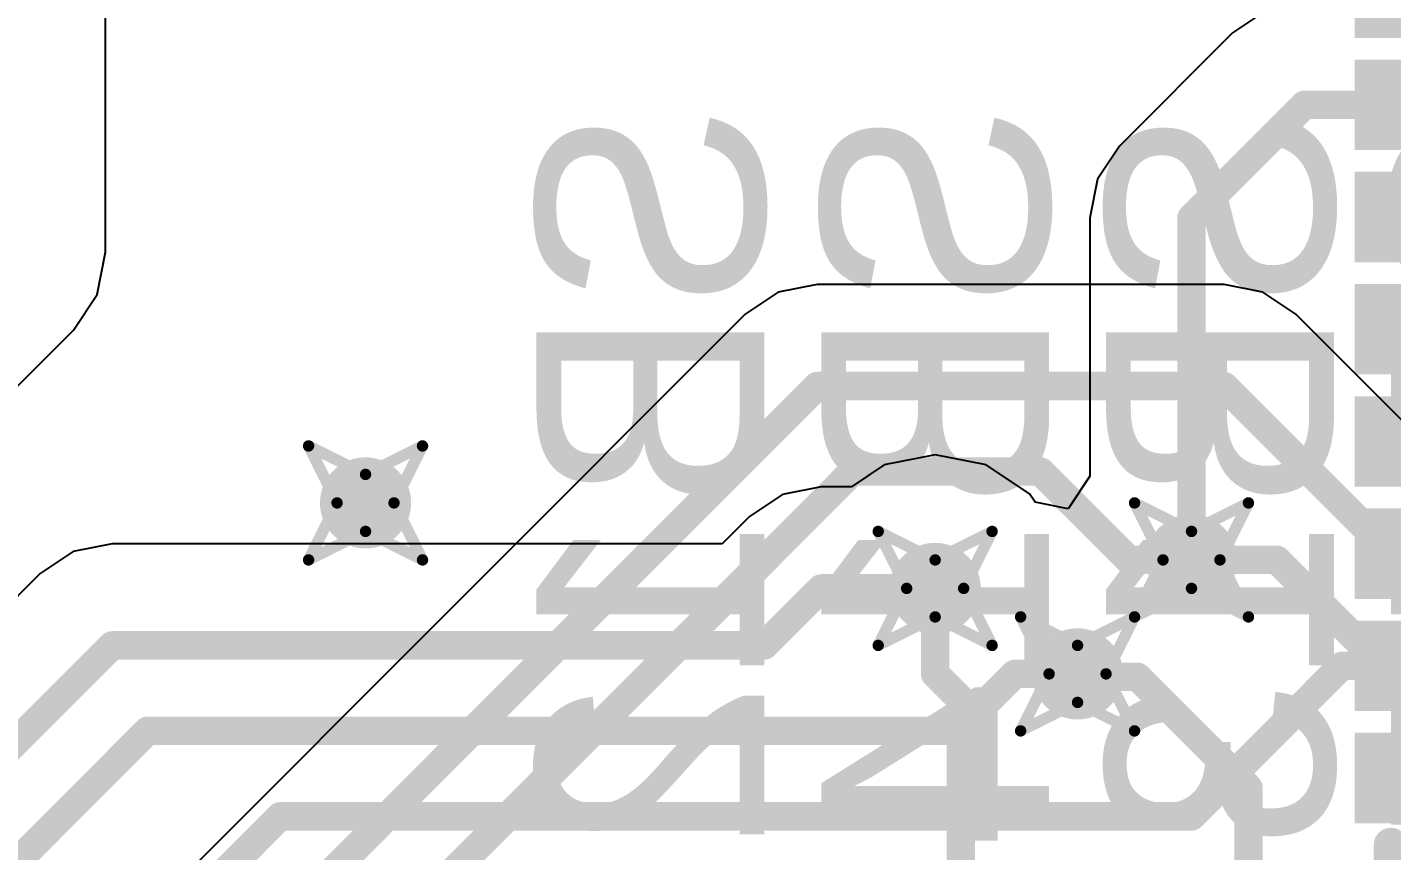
# Model space of a CAD drawing. Header units: millimetres. Extents: x 2.26 to 6.57, y 1.2 to 4.64.
# Drawn here: x 3.7689 to 4.0084, y 3.7321 to 3.8766 of the extents above; entities that cross this region are included whole.
import ezdxf

# ---------------------------------------------------------------- set-up
doc = ezdxf.new("R2010")
doc.units = ezdxf.units.MM
doc.header["$MEASUREMENT"] = 0
for name, color, linetype in [('BottomLayer', 5, 'Continuous'), ('BottomOverlay', 54, 'Continuous'), ('DrillDrawing', 1, 'Continuous'), ('MultiLayer', 9, 'Continuous'), ('TopLayer', 1, 'Continuous'), ('TopOverlay', 2, 'Continuous'), ('TopPaste', 8, 'Continuous'), ('TopSolder', 216, 'Continuous'), ('ViaHoleLayer', 16, 'Continuous')]:
    doc.layers.add(name, color=color, linetype=linetype)

# ---------------------------------------------------------------- blocks, each defined once
blk = doc.blocks.new('QFP48_7X7_111')
at = {"layer": 'TopLayer'}
for points in [[(-0.01378, 0.14764), (-0.00591, 0.14764), (-0.01378, 0.18701), (-0.00591, 0.18701)], [(0.00591, 0.14764), (0.01378, 0.14764), (0.00591, 0.18701), (0.01378, 0.18701)], [(0.02559, 0.14764), (0.03346, 0.14764), (0.02559, 0.18701), (0.03346, 0.18701)], [(0.04528, 0.14764), (0.05315, 0.14764), (0.04528, 0.18701), (0.05315, 0.18701)], [(0.06496, 0.14764), (0.07283, 0.14764), (0.06496, 0.18701), (0.07283, 0.18701)], [(0.08465, 0.14764), (0.09252, 0.14764), (0.08465, 0.18701), (0.09252, 0.18701)], [(0.10433, 0.14764), (0.1122, 0.14764), (0.10433, 0.18701), (0.1122, 0.18701)]]:
    blk.add_solid(points, dxfattribs=at)
at = {"layer": 'TopOverlay', "const_width": 0.006}
blk.add_lwpolyline([(0.15, 0.15), (0.12, 0.15)], dxfattribs=at)
at = {"layer": 'TopOverlay', "const_width": 0.003}
blk.add_lwpolyline([(0.1185, 0.15, 1), (0.1215, 0.15, 1)], format="xyb", close=True, dxfattribs=at)
at = {"layer": 'TopPaste'}
for points in [[(-0.01378, 0.14764), (-0.00591, 0.14764), (-0.01378, 0.18701), (-0.00591, 0.18701)], [(0.00591, 0.14764), (0.01378, 0.14764), (0.00591, 0.18701), (0.01378, 0.18701)], [(0.02559, 0.14764), (0.03346, 0.14764), (0.02559, 0.18701), (0.03346, 0.18701)], [(0.04528, 0.14764), (0.05315, 0.14764), (0.04528, 0.18701), (0.05315, 0.18701)], [(0.06496, 0.14764), (0.07283, 0.14764), (0.06496, 0.18701), (0.07283, 0.18701)], [(0.08465, 0.14764), (0.09252, 0.14764), (0.08465, 0.18701), (0.09252, 0.18701)], [(0.10433, 0.14764), (0.1122, 0.14764), (0.10433, 0.18701), (0.1122, 0.18701)]]:
    blk.add_solid(points, dxfattribs=at)
at = {"layer": 'TopSolder'}
for points in [[(-0.03746, 0.14364), (-0.02159, 0.14364), (-0.03746, 0.19101), (-0.02159, 0.19101)], [(-0.01778, 0.14364), (-0.00191, 0.14364), (-0.01778, 0.19101), (-0.00191, 0.19101)], [(0.00191, 0.14364), (0.01778, 0.14364), (0.00191, 0.19101), (0.01778, 0.19101)], [(0.02159, 0.14364), (0.03746, 0.14364), (0.02159, 0.19101), (0.03746, 0.19101)], [(0.04128, 0.14364), (0.05715, 0.14364), (0.04128, 0.19101), (0.05715, 0.19101)], [(0.06096, 0.14364), (0.07683, 0.14364), (0.06096, 0.19101), (0.07683, 0.19101)], [(0.08065, 0.14364), (0.09652, 0.14364), (0.08065, 0.19101), (0.09652, 0.19101)], [(0.10033, 0.14364), (0.1162, 0.14364), (0.10033, 0.19101), (0.1162, 0.19101)]]:
    blk.add_solid(points, dxfattribs=at)

msp = doc.modelspace()

# ---------------------------------------------------------------- linework, layer by layer
at = {"layer": 'BottomLayer'}
for p, q in [((3.90755, 3.83149), (3.90073, 3.83013)), ((3.97898, 3.83149), (3.90755, 3.83149)), ((3.98581, 3.83013), (3.97898, 3.83149)), ((3.90073, 3.83013), (3.89494, 3.82627)), ((3.9916, 3.82627), (3.98581, 3.83013)), ((3.89494, 3.82627), (3.78015, 3.71148)), ((3.89494, 3.82627), (3.89494, 3.82627)), ((4.02577, 3.79209), (3.9916, 3.82627))]:
    msp.add_line(p, q, dxfattribs=at)
at = {"layer": 'BottomLayer', "const_width": 0.005}
for points in [[(3.79277, 3.69886), (3.90755, 3.81365)], [(3.90755, 3.81365), (3.97898, 3.81365)], [(3.97898, 3.81365), (4.01838, 3.77425)], [(3.81327, 3.69815), (3.91377, 3.79865)], [(3.91377, 3.79865), (3.94676, 3.79865)], [(3.94676, 3.79865), (3.96226, 3.78315)], [(3.96226, 3.78315), (3.97327, 3.78315)], [(3.97327, 3.78315), (3.98827, 3.78315)], [(3.98827, 3.78315), (4.03327, 3.73815)], [(3.92827, 3.76315), (3.92827, 3.77815)], [(3.92827, 3.76315), (3.93277, 3.75865)], [(3.95327, 3.76315), (3.95377, 3.76265)], [(3.95377, 3.76265), (3.96377, 3.76265)], [(3.96377, 3.76265), (3.98327, 3.74315)], [(3.93277, 3.7124), (3.93277, 3.75865)], [(3.98327, 3.7119), (3.98327, 3.74315)]]:
    msp.add_lwpolyline(points, dxfattribs=at)
at = {"layer": 'BottomLayer'}
for points, const_width in [([(3.9063, 3.81365, 1), (3.9088, 3.81365, 1)], 0.0025), ([(3.9063, 3.81365, 1), (3.9088, 3.81365, 1)], 0.0025), ([(3.97773, 3.81365, 1), (3.98023, 3.81365, 1)], 0.0025), ([(3.97773, 3.81365, 1), (3.98023, 3.81365, 1)], 0.0025), ([(3.82427, 3.79315, 1), (3.83227, 3.79315, 1)], 0.008), ([(3.91252, 3.79865, 1), (3.91502, 3.79865, 1)], 0.0025), ([(3.91252, 3.79865, 1), (3.91502, 3.79865, 1)], 0.0025), ([(3.94551, 3.79865, 1), (3.94801, 3.79865, 1)], 0.0025), ([(3.94551, 3.79865, 1), (3.94801, 3.79865, 1)], 0.0025), ([(3.96927, 3.78315, 1), (3.97727, 3.78315, 1)], 0.008), ([(3.92427, 3.77815, 1), (3.93227, 3.77815, 1)], 0.008), ([(3.96101, 3.78315, 1), (3.96351, 3.78315, 1)], 0.0025), ([(3.96101, 3.78315, 1), (3.96351, 3.78315, 1)], 0.0025), ([(3.97202, 3.78315, 1), (3.97452, 3.78315, 1)], 0.0025), ([(3.97202, 3.78315, 1), (3.97452, 3.78315, 1)], 0.0025), ([(3.98702, 3.78315, 1), (3.98952, 3.78315, 1)], 0.0025), ([(3.98702, 3.78315, 1), (3.98952, 3.78315, 1)], 0.0025), ([(3.92702, 3.77815, 1), (3.92952, 3.77815, 1)], 0.0025), ([(3.94927, 3.76315, 1), (3.95727, 3.76315, 1)], 0.008), ([(3.92702, 3.76315, 1), (3.92952, 3.76315, 1)], 0.0025), ([(3.92702, 3.76315, 1), (3.92952, 3.76315, 1)], 0.0025), ([(3.95202, 3.76315, 1), (3.95452, 3.76315, 1)], 0.0025), ([(3.95252, 3.76265, 1), (3.95502, 3.76265, 1)], 0.0025), ([(3.95252, 3.76265, 1), (3.95502, 3.76265, 1)], 0.0025), ([(3.96252, 3.76265, 1), (3.96502, 3.76265, 1)], 0.0025), ([(3.96252, 3.76265, 1), (3.96502, 3.76265, 1)], 0.0025), ([(3.93152, 3.75865, 1), (3.93402, 3.75865, 1)], 0.0025), ([(3.93152, 3.75865, 1), (3.93402, 3.75865, 1)], 0.0025), ([(3.98202, 3.74315, 1), (3.98452, 3.74315, 1)], 0.0025), ([(3.98202, 3.74315, 1), (3.98452, 3.74315, 1)], 0.0025)]:
    msp.add_lwpolyline(points, format="xyb", close=True, dxfattribs=dict(at, const_width=const_width))
at = {"layer": 'DrillDrawing', "const_width": 0.002}
for points in [[(3.81827, 3.80315), (3.82827, 3.79815)], [(3.81827, 3.80315), (3.82327, 3.79315)], [(3.82827, 3.79815), (3.83827, 3.80315)], [(3.83327, 3.79315), (3.83827, 3.80315)], [(3.81827, 3.78315), (3.82327, 3.79315)], [(3.83327, 3.79315), (3.83827, 3.78315)], [(3.96327, 3.79315), (3.97327, 3.78815)], [(3.96327, 3.79315), (3.96827, 3.78315)], [(3.97327, 3.78815), (3.98327, 3.79315)], [(3.97827, 3.78315), (3.98327, 3.79315)], [(3.81827, 3.78315), (3.82827, 3.78815)], [(3.82827, 3.78815), (3.83827, 3.78315)], [(3.91827, 3.78815), (3.92827, 3.78315)], [(3.91827, 3.78815), (3.92327, 3.77815)], [(3.92827, 3.78315), (3.93827, 3.78815)], [(3.93327, 3.77815), (3.93827, 3.78815)], [(3.96327, 3.77315), (3.96827, 3.78315)], [(3.97827, 3.78315), (3.98327, 3.77315)], [(3.91827, 3.76815), (3.92327, 3.77815)], [(3.93327, 3.77815), (3.93827, 3.76815)], [(3.96327, 3.77315), (3.97327, 3.77815)], [(3.97327, 3.77815), (3.98327, 3.77315)], [(3.91827, 3.76815), (3.92827, 3.77315)], [(3.92827, 3.77315), (3.93827, 3.76815)], [(3.94327, 3.77315), (3.95327, 3.76815)], [(3.94327, 3.77315), (3.94827, 3.76315)], [(3.95327, 3.76815), (3.96327, 3.77315)], [(3.95827, 3.76315), (3.96327, 3.77315)], [(3.94327, 3.75315), (3.94827, 3.76315)], [(3.95827, 3.76315), (3.96327, 3.75315)], [(3.94327, 3.75315), (3.95327, 3.75815)], [(3.95327, 3.75815), (3.96327, 3.75315)]]:
    msp.add_lwpolyline(points, dxfattribs=at)
at = {"layer": 'DrillDrawing', "const_width": 0.001}
for points in [[(3.81777, 3.80315, 1), (3.81877, 3.80315, 1)], [(3.81777, 3.80315, 1), (3.81877, 3.80315, 1)], [(3.83777, 3.80315, 1), (3.83877, 3.80315, 1)], [(3.83777, 3.80315, 1), (3.83877, 3.80315, 1)], [(3.82777, 3.79815, 1), (3.82877, 3.79815, 1)], [(3.82777, 3.79815, 1), (3.82877, 3.79815, 1)], [(3.82277, 3.79315, 1), (3.82377, 3.79315, 1)], [(3.82277, 3.79315, 1), (3.82377, 3.79315, 1)], [(3.83277, 3.79315, 1), (3.83377, 3.79315, 1)], [(3.83277, 3.79315, 1), (3.83377, 3.79315, 1)], [(3.96277, 3.79315, 1), (3.96377, 3.79315, 1)], [(3.96277, 3.79315, 1), (3.96377, 3.79315, 1)], [(3.98277, 3.79315, 1), (3.98377, 3.79315, 1)], [(3.98277, 3.79315, 1), (3.98377, 3.79315, 1)], [(3.82777, 3.78815, 1), (3.82877, 3.78815, 1)], [(3.82777, 3.78815, 1), (3.82877, 3.78815, 1)], [(3.91777, 3.78815, 1), (3.91877, 3.78815, 1)], [(3.91777, 3.78815, 1), (3.91877, 3.78815, 1)], [(3.93777, 3.78815, 1), (3.93877, 3.78815, 1)], [(3.93777, 3.78815, 1), (3.93877, 3.78815, 1)], [(3.97277, 3.78815, 1), (3.97377, 3.78815, 1)], [(3.97277, 3.78815, 1), (3.97377, 3.78815, 1)], [(3.81777, 3.78315, 1), (3.81877, 3.78315, 1)], [(3.81777, 3.78315, 1), (3.81877, 3.78315, 1)], [(3.83777, 3.78315, 1), (3.83877, 3.78315, 1)], [(3.83777, 3.78315, 1), (3.83877, 3.78315, 1)], [(3.92777, 3.78315, 1), (3.92877, 3.78315, 1)], [(3.92777, 3.78315, 1), (3.92877, 3.78315, 1)], [(3.96777, 3.78315, 1), (3.96877, 3.78315, 1)], [(3.96777, 3.78315, 1), (3.96877, 3.78315, 1)], [(3.97777, 3.78315, 1), (3.97877, 3.78315, 1)], [(3.97777, 3.78315, 1), (3.97877, 3.78315, 1)], [(3.92277, 3.77815, 1), (3.92377, 3.77815, 1)], [(3.92277, 3.77815, 1), (3.92377, 3.77815, 1)], [(3.93277, 3.77815, 1), (3.93377, 3.77815, 1)], [(3.93277, 3.77815, 1), (3.93377, 3.77815, 1)], [(3.97277, 3.77815, 1), (3.97377, 3.77815, 1)], [(3.97277, 3.77815, 1), (3.97377, 3.77815, 1)], [(3.92777, 3.77315, 1), (3.92877, 3.77315, 1)], [(3.92777, 3.77315, 1), (3.92877, 3.77315, 1)], [(3.94277, 3.77315, 1), (3.94377, 3.77315, 1)], [(3.94277, 3.77315, 1), (3.94377, 3.77315, 1)], [(3.96277, 3.77315, 1), (3.96377, 3.77315, 1)], [(3.96277, 3.77315, 1), (3.96377, 3.77315, 1)], [(3.96277, 3.77315, 1), (3.96377, 3.77315, 1)], [(3.96277, 3.77315, 1), (3.96377, 3.77315, 1)], [(3.98277, 3.77315, 1), (3.98377, 3.77315, 1)], [(3.98277, 3.77315, 1), (3.98377, 3.77315, 1)], [(3.91777, 3.76815, 1), (3.91877, 3.76815, 1)], [(3.91777, 3.76815, 1), (3.91877, 3.76815, 1)], [(3.93777, 3.76815, 1), (3.93877, 3.76815, 1)], [(3.93777, 3.76815, 1), (3.93877, 3.76815, 1)], [(3.95277, 3.76815, 1), (3.95377, 3.76815, 1)], [(3.95277, 3.76815, 1), (3.95377, 3.76815, 1)], [(3.94777, 3.76315, 1), (3.94877, 3.76315, 1)], [(3.94777, 3.76315, 1), (3.94877, 3.76315, 1)], [(3.95777, 3.76315, 1), (3.95877, 3.76315, 1)], [(3.95777, 3.76315, 1), (3.95877, 3.76315, 1)], [(3.95277, 3.75815, 1), (3.95377, 3.75815, 1)], [(3.95277, 3.75815, 1), (3.95377, 3.75815, 1)], [(3.94277, 3.75315, 1), (3.94377, 3.75315, 1)], [(3.94277, 3.75315, 1), (3.94377, 3.75315, 1)], [(3.96277, 3.75315, 1), (3.96377, 3.75315, 1)], [(3.96277, 3.75315, 1), (3.96377, 3.75315, 1)]]:
    msp.add_lwpolyline(points, format="xyb", close=True, dxfattribs=at)
at = {"layer": 'MultiLayer', "const_width": 0.008}
for points in [[(3.82427, 3.79315, 1), (3.83227, 3.79315, 1)], [(3.96927, 3.78315, 1), (3.97727, 3.78315, 1)], [(3.92427, 3.77815, 1), (3.93227, 3.77815, 1)], [(3.94927, 3.76315, 1), (3.95727, 3.76315, 1)]]:
    msp.add_lwpolyline(points, format="xyb", close=True, dxfattribs=at)
at = {"layer": 'TopLayer'}
for p, q in [((3.78264, 3.83715), (3.78264, 3.9375)), ((3.98628, 3.87948), (3.98049, 3.87561)), ((3.98049, 3.87561), (3.96065, 3.85577)), ((3.98049, 3.87561), (3.98049, 3.87561)), ((3.96065, 3.85577), (3.95678, 3.84998)), ((3.95678, 3.84998), (3.95542, 3.84315)), ((3.95542, 3.84315), (3.95542, 3.79784)), ((3.78117, 3.82974), (3.78264, 3.83715)), ((3.77697, 3.82345), (3.78117, 3.82974)), ((3.74375, 3.79024), (3.77697, 3.82345)), ((3.92827, 3.8016), (3.91929, 3.79982)), ((3.93724, 3.79982), (3.92827, 3.8016)), ((3.91929, 3.79982), (3.91357, 3.79599)), ((3.94485, 3.79473), (3.93724, 3.79982)), ((3.95542, 3.79784), (3.9516, 3.79212)), ((3.90144, 3.79463), (3.89565, 3.79077)), ((3.90827, 3.79599), (3.90144, 3.79463)), ((3.91357, 3.79599), (3.90827, 3.79599)), ((3.94582, 3.79327), (3.94485, 3.79473)), ((3.9516, 3.79212), (3.94582, 3.79327)), ((3.89565, 3.79077), (3.89088, 3.78599)), ((3.89565, 3.79077), (3.89565, 3.79077)), ((3.78379, 3.78599), (3.77696, 3.78463)), ((3.89088, 3.78599), (3.78379, 3.78599)), ((3.77696, 3.78463), (3.77117, 3.78077)), ((3.77117, 3.78077), (3.75313, 3.76272))]:
    msp.add_line(p, q, dxfattribs=at)
at = {"layer": 'TopLayer', "const_width": 0.005}
for points in [[(3.97327, 3.84315), (3.99311, 3.86299)], [(3.99311, 3.86299), (4.02559, 3.86299)], [(3.97327, 3.78315), (3.97327, 3.84315)], [(3.89827, 3.76815), (3.90827, 3.77815)], [(3.90827, 3.77815), (3.92827, 3.77815)], [(3.76052, 3.74488), (3.78379, 3.76815)], [(3.78379, 3.76815), (3.89827, 3.76815)], [(3.93226, 3.75315), (3.94226, 3.76315)], [(3.94226, 3.76315), (3.95327, 3.76315)], [(3.97327, 3.73815), (3.99969, 3.76457)], [(3.99969, 3.76457), (4.02559, 3.76457)], [(3.75, 3.71315), (3.79, 3.75315)], [(3.79, 3.75315), (3.93226, 3.75315)], [(3.78937, 3.71425), (3.81327, 3.73815)], [(3.81327, 3.73815), (3.97327, 3.73815)]]:
    msp.add_lwpolyline(points, dxfattribs=at)
at = {"layer": 'TopLayer'}
for points, const_width in [([(3.99186, 3.86299, 1), (3.99436, 3.86299, 1)], 0.0025), ([(3.99186, 3.86299, 1), (3.99436, 3.86299, 1)], 0.0025), ([(3.97202, 3.84315, 1), (3.97452, 3.84315, 1)], 0.0025), ([(3.97202, 3.84315, 1), (3.97452, 3.84315, 1)], 0.0025), ([(3.82427, 3.79315, 1), (3.83227, 3.79315, 1)], 0.008), ([(3.96927, 3.78315, 1), (3.97727, 3.78315, 1)], 0.008), ([(3.92427, 3.77815, 1), (3.93227, 3.77815, 1)], 0.008), ([(3.97202, 3.78315, 1), (3.97452, 3.78315, 1)], 0.0025), ([(3.90702, 3.77815, 1), (3.90952, 3.77815, 1)], 0.0025), ([(3.90702, 3.77815, 1), (3.90952, 3.77815, 1)], 0.0025), ([(3.92702, 3.77815, 1), (3.92952, 3.77815, 1)], 0.0025), ([(3.78254, 3.76815, 1), (3.78504, 3.76815, 1)], 0.0025), ([(3.78254, 3.76815, 1), (3.78504, 3.76815, 1)], 0.0025), ([(3.89702, 3.76815, 1), (3.89952, 3.76815, 1)], 0.0025), ([(3.89702, 3.76815, 1), (3.89952, 3.76815, 1)], 0.0025), ([(3.94927, 3.76315, 1), (3.95727, 3.76315, 1)], 0.008), ([(3.94101, 3.76315, 1), (3.94351, 3.76315, 1)], 0.0025), ([(3.94101, 3.76315, 1), (3.94351, 3.76315, 1)], 0.0025), ([(3.95202, 3.76315, 1), (3.95452, 3.76315, 1)], 0.0025), ([(3.99844, 3.76457, 1), (4.00094, 3.76457, 1)], 0.0025), ([(3.99844, 3.76457, 1), (4.00094, 3.76457, 1)], 0.0025), ([(3.78875, 3.75315, 1), (3.79125, 3.75315, 1)], 0.0025), ([(3.78875, 3.75315, 1), (3.79125, 3.75315, 1)], 0.0025), ([(3.93101, 3.75315, 1), (3.93351, 3.75315, 1)], 0.0025), ([(3.93101, 3.75315, 1), (3.93351, 3.75315, 1)], 0.0025), ([(3.81202, 3.73815, 1), (3.81452, 3.73815, 1)], 0.0025), ([(3.81202, 3.73815, 1), (3.81452, 3.73815, 1)], 0.0025), ([(3.97202, 3.73815, 1), (3.97452, 3.73815, 1)], 0.0025), ([(3.97202, 3.73815, 1), (3.97452, 3.73815, 1)], 0.0025)]:
    msp.add_lwpolyline(points, format="xyb", close=True, dxfattribs=dict(at, const_width=const_width))
at = {"layer": 'ViaHoleLayer', "const_width": 0.004}
for points in [[(3.82627, 3.79315, 1), (3.83027, 3.79315, 1)], [(3.97127, 3.78315, 1), (3.97527, 3.78315, 1)], [(3.92627, 3.77815, 1), (3.93027, 3.77815, 1)], [(3.95127, 3.76315, 1), (3.95527, 3.76315, 1)]]:
    msp.add_lwpolyline(points, format="xyb", close=True, dxfattribs=at)

# ---------------------------------------------------------------- block references
at = {"rotation": 270}
msp.add_blockref('QFP48_7X7_111', (3.85827, 3.85315), dxfattribs=at)

# ---------------------------------------------------------------- texts
at = {"layer": 'BottomOverlay', "text_generation_flag": 2}
for s, p in [('SB12', (3.89827, 3.86315)), ('SB14', (3.94827, 3.86315)), ('SB13', (3.99827, 3.86315)), ('SB15', (4.04827, 3.86315))]:
    msp.add_text(s, height=0.04, rotation=90, dxfattribs=at).set_placement(p)

doc.saveas('drawing.dxf')
